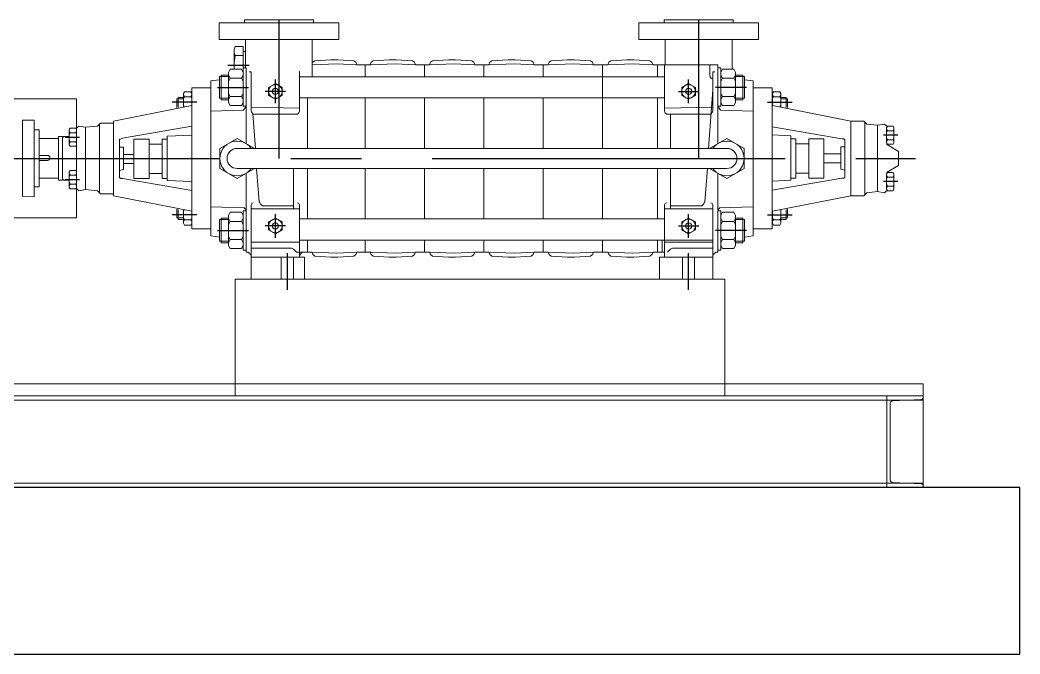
# Model space of a CAD drawing. Header units: metres. Extents: x 397906.3 to 397920.3, y 480840.8 to 480854.5.
# Drawn here: x 397910.346 to 397913.346, y 480840.833 to 480842.736 of the extents above; entities that cross this region are included whole.
import ezdxf

# ---------------------------------------------------------------- set-up
doc = ezdxf.new("R2010")
doc.units = ezdxf.units.M
doc.header["$MEASUREMENT"] = 0
doc.linetypes.add('CENTER', pattern=[2, 1.25, -0.25, 0.25, -0.25])
doc.linetypes.add('HIDDEN', pattern=[0.375, 0.25, -0.125])
for name, color, linetype, lineweight in [('02-ENGINE', 213, 'Continuous', 0), ('10-SKID-U', 213, 'Continuous', 0), ('at_Rect', 7, 'Continuous', 0)]:
    doc.layers.add(name, color=color, linetype=linetype, lineweight=lineweight)

# ---------------------------------------------------------------- blocks, each defined once
blk = doc.blocks.new('WIP-Pump-S')
at = {"color": 8, "linetype": 'CENTER'}
for p, q in [((0.7954, 1.6551), (0.7954, 1.1649)), ((2.2814, 1.6551), (2.2814, 1.1649)), ((2.3865, 1.4935), (2.4624, 1.4935)), ((0.6264, 1.4164), (0.7359, 1.4164)), ((0.8311, 1.3603), (0.8311, 1.4439)), ((2.2938, 1.3603), (2.2938, 1.4439)), ((2.4985, 1.4164), (2.389, 1.4164)), ((0.8672, 1.4021), (0.7949, 1.4021)), ((2.2577, 1.4021), (2.33, 1.4021)), ((0.5519, 1.3647), (0.464, 1.3647)), ((2.5719, 1.3647), (2.6597, 1.3647)), ((0.09, 1.2471), (0.141, 1.2471)), ((3.038, 1.2399), (2.9871, 1.2399)), ((3.739, 1.1645), (0.0279, 1.1645)), ((0.09, 1.0828), (0.141, 1.0828)), ((3.038, 1.0899), (2.9871, 1.0899)), ((0.5519, 0.9652), (0.464, 0.9652)), ((0.8311, 0.8843), (0.8311, 0.9678)), ((2.2938, 0.8843), (2.2938, 0.9678)), ((2.5719, 0.9652), (2.6597, 0.9652)), ((0.8672, 0.926), (0.7949, 0.926)), ((2.2577, 0.926), (2.33, 0.926)), ((0.6264, 0.9099), (0.7359, 0.9099)), ((2.4985, 0.9099), (2.389, 0.9099)), ((0.8311, 0.6991), (0.8311, 0.8297)), ((2.2515, 0.6991), (2.2515, 0.8297))]:
    blk.add_line(p, q, dxfattribs=at)
at = {"layer": '02-ENGINE'}
for p, q in [((0.6773, 1.5862), (0.6773, 1.4807)), ((0.9135, 1.5862), (0.9135, 1.4966)), ((2.1633, 1.5862), (2.1633, 1.4538)), ((2.3995, 1.5862), (2.3995, 1.4859)), ((2.4364, 1.5613), (2.4079, 1.5613)), ((2.4079, 1.5613), (2.4079, 1.4329)), ((2.44, 1.5506), (2.4364, 1.5613)), ((2.3995, 1.5434), (2.4079, 1.5434)), ((2.4079, 1.5292), (2.4364, 1.5292)), ((2.4364, 1.5292), (2.44, 1.5399)), ((2.44, 1.5042), (2.4364, 1.5292)), ((2.44, 1.5399), (2.44, 1.5506)), ((2.44, 1.5434), (2.44, 1.4807)), ((0.7277, 1.4966), (0.9166, 1.4966)), ((0.7277, 1.4966), (0.7277, 1.2172)), ((0.7562, 1.4574), (0.7562, 1.4966)), ((0.9166, 1.3326), (0.9166, 1.4966)), ((0.9166, 1.4966), (0.957, 1.4966)), ((0.9416, 1.4966), (0.9237, 1.4966)), ((0.9416, 1.4966), (0.9416, 1.4538)), ((1.0283, 1.5002), (0.957, 1.4966)), ((1.1175, 1.4966), (1.0283, 1.5002)), ((1.1175, 1.4966), (1.1674, 1.4966)), ((1.1353, 1.4966), (1.1353, 1.4538)), ((1.2387, 1.5002), (1.1674, 1.4966)), ((1.3278, 1.4966), (1.2387, 1.5002)), ((1.3278, 1.4966), (1.3777, 1.4966)), ((1.3456, 1.4966), (1.3456, 1.4538)), ((1.449, 1.5002), (1.3777, 1.4966)), ((1.5381, 1.4966), (1.449, 1.5002)), ((1.5381, 1.4966), (1.588, 1.4966)), ((1.5559, 1.4966), (1.5559, 1.4538)), ((1.6593, 1.5002), (1.588, 1.4966)), ((1.7484, 1.4966), (1.6593, 1.5002)), ((1.7484, 1.4966), (1.7983, 1.4966)), ((1.7662, 1.4966), (1.7662, 1.4538)), ((1.8696, 1.5002), (1.7983, 1.4966)), ((1.9552, 1.4966), (1.8696, 1.5002)), ((1.9552, 1.4966), (2.0051, 1.4966)), ((1.9766, 1.4966), (1.9766, 1.4538)), ((2.0051, 1.4966), (2.0764, 1.5002)), ((2.0764, 1.5002), (2.1633, 1.4967)), ((2.44, 1.4828), (2.44, 1.5042)), ((0.6331, 1.3781), (0.6331, 1.4546)), ((0.6645, 1.4546), (0.6331, 1.4546)), ((0.6386, 1.3727), (0.6386, 1.4601)), ((0.6645, 1.4601), (0.6386, 1.4601)), ((0.717, 1.4859), (0.717, 1.3504)), ((0.717, 1.4859), (0.7277, 1.4859)), ((0.717, 1.4752), (0.717, 1.4609)), ((0.7455, 1.4716), (0.7384, 1.4716)), ((0.7455, 1.4681), (0.7455, 1.4716)), ((0.7455, 1.4681), (0.7455, 1.3326)), ((2.2083, 1.4538), (0.9166, 1.4538)), ((1.1353, 1.4538), (1.1353, 1.3789)), ((2.2083, 1.3326), (2.2083, 1.4734)), ((2.3794, 1.4681), (2.3794, 1.4716)), ((2.3794, 1.4716), (2.3865, 1.4716)), ((2.3794, 1.4681), (2.3794, 1.3326)), ((2.4079, 1.4859), (2.3972, 1.4859)), ((2.3972, 1.4859), (2.3972, 1.2172)), ((2.4079, 1.4859), (2.4079, 1.3504)), ((2.4079, 1.4752), (2.4079, 1.4609)), ((2.4604, 1.4601), (2.4863, 1.4601)), ((2.4604, 1.4546), (2.4918, 1.4546)), ((2.4863, 1.3727), (2.4863, 1.4601)), ((2.4918, 1.3781), (2.4918, 1.4546)), ((0.6029, 1.4396), (0.6331, 1.4433)), ((0.6029, 0.8903), (0.6029, 1.4396)), ((0.671, 1.4486), (0.7106, 1.4486)), ((2.4539, 1.4486), (2.4143, 1.4486)), ((2.522, 1.4396), (2.4918, 1.4433)), ((2.522, 0.8903), (2.522, 1.4396)), ((0.5082, 1.3828), (0.5304, 1.3828)), ((0.5352, 0.9153), (0.5352, 1.4146)), ((0.5352, 1.4146), (0.6029, 1.4146)), ((0.671, 1.3842), (0.7106, 1.3842)), ((0.76, 1.2006), (0.7455, 1.4073)), ((2.4539, 1.3842), (2.4143, 1.3842)), ((2.5897, 1.4146), (2.522, 1.4146)), ((2.5897, 0.9153), (2.5897, 1.4146)), ((2.6156, 1.3828), (2.5933, 1.3828)), ((0.534, 1.3519), (0.2566, 1.297)), ((0.5045, 1.3759), (0.4807, 1.3759)), ((0.4807, 1.3759), (0.4807, 1.3448)), ((0.5045, 1.3807), (0.4855, 1.3807)), ((0.4855, 1.3807), (0.4855, 1.3454)), ((0.6645, 1.3781), (0.6331, 1.3781)), ((0.6645, 1.3727), (0.6386, 1.3727)), ((0.717, 1.3754), (0.717, 1.3611)), ((0.717, 1.3504), (0.7277, 1.3504)), ((0.7455, 1.3469), (0.9166, 1.3433)), ((2.2083, 1.3789), (0.9166, 1.3789)), ((0.9416, 1.2006), (0.9416, 1.3789)), ((1.1353, 1.2006), (1.1353, 1.3789)), ((1.3456, 1.2006), (1.3456, 1.3789)), ((1.5559, 1.2006), (1.5559, 1.3789)), ((1.7662, 1.2006), (1.7662, 1.3789)), ((1.9766, 1.2006), (1.9766, 1.3789)), ((2.1798, 1.2006), (2.1798, 1.3789)), ((2.3794, 1.3469), (2.2083, 1.3433)), ((2.4079, 1.3504), (2.3972, 1.3504)), ((2.4079, 1.3754), (2.4079, 1.3611)), ((2.4604, 1.3781), (2.4918, 1.3781)), ((2.4604, 1.3727), (2.4863, 1.3727)), ((2.5897, 1.3519), (2.8671, 1.297)), ((2.6192, 1.3807), (2.6383, 1.3807)), ((2.6192, 1.3759), (2.6431, 1.3759)), ((2.6383, 1.3807), (2.6383, 1.3454)), ((2.6431, 1.3759), (2.6431, 1.3448)), ((2.9978, 0.9545), (2.9978, 1.3754)), ((2.9978, 1.3754), (3.739, 1.3754)), ((0.717, 1.3362), (0.6029, 1.3326)), ((0.7526, 1.3219), (0.9095, 1.3219)), ((0.8952, 1.3219), (0.8952, 1.2006)), ((2.1798, 1.3404), (2.1798, 1.2976)), ((2.3723, 1.3219), (2.2154, 1.3219)), ((2.3649, 1.2006), (2.3735, 1.3229)), ((2.4079, 1.3362), (2.522, 1.3326)), ((0.1303, 1.2791), (0.1379, 1.2868)), ((0.1379, 1.2868), (0.1624, 1.2827)), ((0.1996, 1.2863), (0.1624, 1.2827)), ((0.1624, 1.2827), (0.1624, 1.0472)), ((0.2103, 1.297), (0.1996, 1.2863)), ((0.2067, 1.0365), (0.2067, 1.2934)), ((0.2103, 1.297), (0.2566, 1.297)), ((0.2566, 1.297), (0.2566, 1.0329)), ((0.2887, 1.2345), (0.5352, 1.2773)), ((2.5897, 1.2791), (2.835, 1.2363)), ((2.8671, 1.297), (2.8671, 1.0329)), ((2.9135, 1.2898), (2.8671, 1.2898)), ((2.9135, 1.2898), (2.9242, 1.2791)), ((2.917, 1.0436), (2.917, 1.2863)), ((2.9242, 1.2791), (2.9657, 1.2756)), ((2.9901, 1.2796), (2.9657, 1.2756)), ((2.9657, 1.2756), (2.9657, 1.0543)), ((2.9978, 1.272), (2.9901, 1.2796)), ((3.148, 1.3005), (3.148, 1.0293)), ((3.1892, 1.3002), (3.148, 1.3005)), ((3.1892, 1.3002), (3.1892, 1.0297)), ((0.1073, 1.2631), (0.1271, 1.2631)), ((0.4696, 1.2452), (0.5352, 1.2488)), ((0.4696, 1.0882), (0.4696, 1.2452)), ((2.677, 1.2434), (2.5897, 1.247)), ((2.677, 1.0864), (2.677, 1.2434)), ((3.0208, 1.256), (3.001, 1.256)), ((3.024, 1.242), (3.0405, 1.242)), ((3.0405, 1.242), (3.0441, 1.242)), ((3.0441, 1.242), (3.0477, 1.2384)), ((3.0477, 1.242), (3.0477, 1.0914)), ((3.0477, 1.242), (3.0619, 1.242)), ((3.0477, 1.242), (3.0477, 1.2349)), ((3.0619, 1.0879), (3.0619, 1.242)), ((3.1297, 1.2656), (3.1297, 1.0642)), ((3.148, 1.2656), (3.1297, 1.2656)), ((0.1303, 1.2149), (0.0875, 1.1899)), ((0.1073, 1.231), (0.1271, 1.231)), ((0.278, 1.2309), (0.2816, 1.2345)), ((0.278, 1.2238), (0.278, 1.2309)), ((0.278, 1.2274), (0.278, 1.106)), ((0.278, 1.1917), (0.278, 1.206)), ((0.278, 1.206), (0.2923, 1.206)), ((0.2816, 1.2345), (0.2887, 1.2345)), ((0.2923, 1.206), (0.2923, 1.1274)), ((0.4055, 1.2345), (0.352, 1.2345)), ((0.352, 1.2345), (0.352, 1.0954)), ((0.4055, 1.0954), (0.4055, 1.2345)), ((0.4518, 1.2167), (0.4055, 1.2167)), ((0.4518, 1.0954), (0.4518, 1.2345)), ((0.4518, 1.2345), (0.4696, 1.2345)), ((2.6949, 1.2327), (2.677, 1.2327)), ((2.6949, 1.0936), (2.6949, 1.2327)), ((2.6949, 1.2149), (2.7412, 1.2149)), ((2.7412, 1.2327), (2.7947, 1.2327)), ((2.7412, 1.0936), (2.7412, 1.2327)), ((2.7947, 1.2327), (2.7947, 1.0936)), ((2.8457, 1.2042), (2.8315, 1.2042)), ((2.8315, 1.2042), (2.8315, 1.1257)), ((2.835, 1.2363), (2.8422, 1.2327)), ((2.8422, 1.2327), (2.8457, 1.2327)), ((2.8457, 1.2327), (2.8457, 1.2256)), ((2.8457, 1.2256), (2.8457, 1.1043)), ((2.8457, 1.1899), (2.8457, 1.2042)), ((3.0208, 1.2238), (3.001, 1.2238)), ((3.0619, 1.2349), (3.1297, 1.2349)), ((0.0875, 1.1399), (0.0875, 1.1899)), ((0.278, 1.1917), (0.278, 1.1989)), ((0.352, 1.181), (0.2923, 1.181)), ((2.4293, 1.2006), (0.6956, 1.2006)), ((2.7947, 1.1793), (2.8315, 1.1793)), ((2.8457, 1.1899), (2.8457, 1.1971)), ((3.1012, 1.1756), (3.1297, 1.1756)), ((0.1303, 1.115), (0.0875, 1.1399)), ((0.278, 1.1274), (0.278, 1.1346)), ((0.2923, 1.1488), (0.352, 1.1488)), ((2.8315, 1.147), (2.7947, 1.147)), ((3.1012, 1.1578), (3.1297, 1.1578)), ((0.1073, 1.0989), (0.1271, 1.0989)), ((0.2923, 1.1274), (0.278, 1.1239)), ((0.278, 1.106), (0.278, 1.0989)), ((0.278, 1.0989), (0.2816, 1.0954)), ((0.4518, 1.1132), (0.4055, 1.1132)), ((0.6956, 1.1293), (2.4293, 1.1293)), ((0.7277, 0.8333), (0.7277, 1.1126)), ((0.774, 1.0115), (0.7636, 1.1293)), ((0.8952, 1.1293), (0.8952, 0.9866)), ((0.9416, 1.1293), (0.9416, 0.9509)), ((1.1353, 1.1293), (1.1353, 0.9509)), ((1.3456, 1.1293), (1.3456, 0.9509)), ((1.5559, 1.1293), (1.5559, 0.9509)), ((1.7662, 1.1293), (1.7662, 0.9509)), ((1.9766, 1.1293), (1.9766, 0.9509)), ((2.1798, 1.1293), (2.1798, 0.9509)), ((2.2297, 1.1293), (2.2297, 0.9866)), ((2.3509, 1.0115), (2.3613, 1.1293)), ((2.3972, 0.8333), (2.3972, 1.1126)), ((2.6949, 1.1114), (2.7412, 1.1114)), ((2.8315, 1.1257), (2.8457, 1.1221)), ((2.8457, 1.1257), (2.8457, 1.1328)), ((2.8457, 1.1043), (2.8457, 1.0971)), ((3.0208, 1.106), (3.001, 1.106)), ((0.1073, 1.0667), (0.1271, 1.0667)), ((0.2816, 1.0954), (0.2887, 1.0954)), ((0.2887, 1.0954), (0.5352, 1.0526)), ((0.352, 1.0954), (0.4055, 1.0954)), ((0.4696, 1.0954), (0.4518, 1.0954)), ((0.5352, 1.0847), (0.4696, 1.0882)), ((2.835, 1.0936), (2.5897, 1.0508)), ((2.5897, 1.0829), (2.677, 1.0864)), ((2.677, 1.0936), (2.6949, 1.0936)), ((2.7947, 1.0936), (2.7412, 1.0936)), ((2.8422, 1.0936), (2.835, 1.0936)), ((2.8457, 1.0971), (2.8422, 1.0936)), ((3.0208, 1.0739), (3.001, 1.0739)), ((3.024, 1.0879), (3.0405, 1.0879)), ((3.0405, 1.0879), (3.0441, 1.0879)), ((3.0441, 1.0879), (3.0477, 1.0914)), ((3.0477, 1.0879), (3.0477, 1.095)), ((3.0477, 1.0879), (3.0619, 1.0879)), ((3.0619, 1.095), (3.1297, 1.095)), ((3.148, 1.0642), (3.1297, 1.0642)), ((0.1303, 1.0507), (0.1379, 1.0431)), ((0.1379, 1.0431), (0.1624, 1.0472)), ((0.1996, 1.0436), (0.1624, 1.0472)), ((0.2103, 1.0329), (0.1996, 1.0436)), ((0.2103, 1.0329), (0.2566, 1.0329)), ((0.534, 0.978), (0.2566, 1.0329)), ((2.5897, 0.978), (2.8671, 1.0329)), ((2.9135, 1.04), (2.8671, 1.04)), ((2.9135, 1.04), (2.9242, 1.0507)), ((2.9242, 1.0507), (2.9657, 1.0543)), ((2.9901, 1.0502), (2.9657, 1.0543)), ((2.9978, 1.0579), (2.9901, 1.0502)), ((3.1892, 1.0297), (3.148, 1.0293)), ((0.6029, 0.9937), (0.7206, 0.9901)), ((0.7455, 0.737), (0.7455, 1.0008)), ((0.7847, 0.9973), (0.8952, 0.9973)), ((0.9166, 1.0008), (0.9166, 0.8154)), ((2.2083, 1.0008), (2.2083, 0.8154)), ((2.3402, 0.9973), (2.2297, 0.9973)), ((2.3794, 0.737), (2.3794, 1.0008)), ((2.522, 0.9937), (2.4043, 0.9901)), ((0.4807, 0.954), (0.4807, 0.9851)), ((0.4855, 0.9492), (0.4855, 0.9845)), ((0.717, 0.9794), (0.717, 0.8404)), ((0.7277, 0.9794), (0.717, 0.9794)), ((0.7277, 0.9794), (0.7277, 0.8333)), ((0.9166, 0.9866), (0.7455, 0.9866)), ((2.2083, 0.9866), (2.3794, 0.9866)), ((2.3972, 0.9794), (2.3972, 0.8333)), ((2.3972, 0.9794), (2.4079, 0.9794)), ((2.4079, 0.9794), (2.4079, 0.8404)), ((2.6383, 0.9492), (2.6383, 0.9845)), ((2.6431, 0.954), (2.6431, 0.9851)), ((0.5045, 0.954), (0.4807, 0.954)), ((0.5045, 0.9492), (0.4855, 0.9492)), ((0.5082, 0.9471), (0.5304, 0.9471)), ((0.6331, 0.8717), (0.6331, 0.9482)), ((0.6645, 0.9482), (0.6331, 0.9482)), ((0.6386, 0.8662), (0.6386, 0.9536)), ((0.6645, 0.9536), (0.6386, 0.9536)), ((0.671, 0.9421), (0.7106, 0.9421)), ((2.2083, 0.9509), (0.9166, 0.9509)), ((2.4539, 0.9421), (2.4143, 0.9421)), ((2.4604, 0.9536), (2.4863, 0.9536)), ((2.4604, 0.9482), (2.4918, 0.9482)), ((2.4863, 0.8662), (2.4863, 0.9536)), ((2.4918, 0.8717), (2.4918, 0.9482)), ((2.6156, 0.9471), (2.5933, 0.9471)), ((2.6192, 0.954), (2.6431, 0.954)), ((2.6192, 0.9492), (2.6383, 0.9492)), ((2.9978, 0.9545), (3.739, 0.9545)), ((0.5352, 0.9153), (0.6029, 0.9153)), ((0.6029, 0.8903), (0.6331, 0.8865)), ((2.522, 0.8903), (2.4918, 0.8865)), ((2.5897, 0.9153), (2.522, 0.9153)), ((0.6645, 0.8717), (0.6331, 0.8717)), ((0.6645, 0.8662), (0.6386, 0.8662)), ((0.671, 0.8777), (0.7106, 0.8777)), ((0.7455, 0.8689), (0.9141, 0.8689)), ((2.2083, 0.876), (0.7475, 0.876)), ((0.925, 0.8333), (0.925, 0.876)), ((0.9416, 0.8333), (0.9416, 0.876)), ((1.1353, 0.8333), (1.1353, 0.876)), ((1.3456, 0.8333), (1.3456, 0.876)), ((1.5559, 0.8333), (1.5559, 0.876)), ((1.7662, 0.8333), (1.7662, 0.876)), ((1.9766, 0.8333), (1.9766, 0.876)), ((2.1798, 0.8333), (2.1798, 0.876)), ((2.3794, 0.8689), (2.2108, 0.8689)), ((2.4539, 0.8777), (2.4143, 0.8777)), ((2.4604, 0.8717), (2.4918, 0.8717)), ((2.4604, 0.8662), (2.4863, 0.8662)), ((0.717, 0.8404), (0.7277, 0.8404)), ((0.7277, 0.8333), (0.7348, 0.8333)), ((0.7348, 0.8333), (0.7455, 0.8226)), ((0.7455, 0.8475), (0.8881, 0.8475)), ((0.7455, 0.8226), (0.7455, 0.819)), ((0.7455, 0.8154), (0.9344, 0.8154)), ((0.8097, 0.8154), (0.8097, 0.737)), ((0.8524, 0.8154), (0.8524, 0.737)), ((0.8881, 0.8475), (0.8952, 0.844)), ((0.8952, 0.844), (0.8988, 0.8404)), ((0.8988, 0.8404), (0.9059, 0.8333)), ((0.9166, 0.8333), (0.957, 0.8333)), ((0.9416, 0.8333), (0.9237, 0.8333)), ((0.9344, 0.8154), (0.9344, 0.737)), ((1.0283, 0.8297), (0.957, 0.8333)), ((1.1175, 0.8333), (1.0283, 0.8297)), ((1.1175, 0.8333), (1.1674, 0.8333)), ((1.2387, 0.8297), (1.1674, 0.8333)), ((1.3278, 0.8333), (1.2387, 0.8297)), ((1.3278, 0.8333), (1.3777, 0.8333)), ((1.449, 0.8297), (1.3777, 0.8333)), ((1.5381, 0.8333), (1.449, 0.8297)), ((1.5381, 0.8333), (1.588, 0.8333)), ((1.6593, 0.8297), (1.588, 0.8333)), ((1.7484, 0.8333), (1.6593, 0.8297)), ((1.7484, 0.8333), (1.7983, 0.8333)), ((1.8696, 0.8297), (1.7983, 0.8333)), ((1.9552, 0.8333), (1.8696, 0.8297)), ((1.9552, 0.8333), (2.0051, 0.8333)), ((2.0051, 0.8333), (2.0764, 0.8297)), ((2.0764, 0.8297), (2.1655, 0.8333)), ((2.2118, 0.8333), (2.1655, 0.8333)), ((2.1905, 0.8154), (2.1905, 0.737)), ((2.3794, 0.8154), (2.1905, 0.8154)), ((2.219, 0.8333), (2.2118, 0.8333)), ((2.2261, 0.8404), (2.219, 0.8333)), ((2.2297, 0.844), (2.2261, 0.8404)), ((2.2368, 0.8475), (2.2297, 0.844)), ((2.2301, 0.8154), (2.2301, 0.737)), ((2.3794, 0.8475), (2.2368, 0.8475)), ((2.2729, 0.8154), (2.2729, 0.737)), ((2.3901, 0.8333), (2.3794, 0.8226)), ((2.3794, 0.8226), (2.3794, 0.819)), ((2.3972, 0.8333), (2.3901, 0.8333)), ((2.4079, 0.8404), (2.3972, 0.8404)), ((0.7027, 0.737), (2.4364, 0.737)), ((0.7027, 0.737), (0.7027, 0.3237)), ((0.9344, 0.737), (0.7455, 0.737)), ((2.1905, 0.737), (2.3794, 0.737)), ((2.4364, 0.737), (2.4364, 0.3237))]:
    blk.add_line(p, q, dxfattribs=at)
for points in [[(1.007, 1.6452), (0.5838, 1.6452), (0.5838, 1.5862), (1.007, 1.5862)], [(2.493, 1.6452), (2.0697, 1.6452), (2.0697, 1.5862), (2.493, 1.5862)], [(0.7106, 1.4807), (0.671, 1.4807), (0.6645, 1.4696), (0.6645, 1.3632), (0.671, 1.352), (0.7106, 1.352), (0.717, 1.3632), (0.717, 1.4696)], [(2.4143, 1.4807), (2.4539, 1.4807), (2.4604, 1.4696), (2.4604, 1.3632), (2.4539, 1.352), (2.4143, 1.352), (2.4079, 1.3632), (2.4079, 1.4696)], [(0.8069, 1.416), (0.8311, 1.43), (0.8552, 1.416), (0.8552, 1.3882), (0.8311, 1.3743), (0.8069, 1.3882)], [(2.318, 1.416), (2.2938, 1.43), (2.2697, 1.416), (2.2697, 1.3882), (2.2938, 1.3743), (2.318, 1.3882)], [(0.1271, 1.2792), (0.1073, 1.2792), (0.104, 1.2736), (0.104, 1.2205), (0.1073, 1.2149), (0.1271, 1.2149), (0.1303, 1.2205), (0.1303, 1.2736)], [(3.001, 1.2721), (3.0208, 1.2721), (3.024, 1.2665), (3.024, 1.2133), (3.0208, 1.2078), (3.001, 1.2078), (2.9978, 1.2133), (2.9978, 1.2665)], [(0.1271, 1.0506), (0.1073, 1.0506), (0.104, 1.0562), (0.104, 1.1094), (0.1073, 1.115), (0.1271, 1.115), (0.1303, 1.1094), (0.1303, 1.0562)], [(3.001, 1.0578), (3.0208, 1.0578), (3.024, 1.0633), (3.024, 1.1165), (3.0208, 1.1221), (3.001, 1.1221), (2.9978, 1.1165), (2.9978, 1.0633)], [(0.7106, 0.9742), (0.671, 0.9742), (0.6645, 0.9631), (0.6645, 0.8567), (0.671, 0.8456), (0.7106, 0.8456), (0.717, 0.8567), (0.717, 0.9631)], [(2.4143, 0.9742), (2.4539, 0.9742), (2.4604, 0.9631), (2.4604, 0.8567), (2.4539, 0.8456), (2.4143, 0.8456), (2.4079, 0.8567), (2.4079, 0.9631)], [(0.8069, 0.94), (0.8311, 0.9539), (0.8552, 0.94), (0.8552, 0.9121), (0.8311, 0.8982), (0.8069, 0.9121)], [(2.318, 0.94), (2.2938, 0.9539), (2.2697, 0.94), (2.2697, 0.9121), (2.2938, 0.8982), (2.318, 0.9121)]]:
    blk.add_lwpolyline(points, close=True, dxfattribs=at)
for points in [[(0.6736, 1.6452), (0.6736, 1.6551), (0.9172, 1.6551), (0.9172, 1.6452)], [(2.1596, 1.6452), (2.1596, 1.6551), (2.4032, 1.6551), (2.4032, 1.6452)], [(1.1175, 1.4966), (1.1138, 1.5052), (1.1068, 1.5108), (1.0497, 1.5144), (1.0248, 1.5144), (0.9677, 1.5108), (0.9607, 1.5052), (0.957, 1.4966)], [(1.3278, 1.4966), (1.3241, 1.5052), (1.3171, 1.5108), (1.26, 1.5144), (1.2351, 1.5144), (1.1781, 1.5108), (1.1711, 1.5052), (1.1674, 1.4966)], [(1.5381, 1.4966), (1.5344, 1.5052), (1.5274, 1.5108), (1.4704, 1.5144), (1.4454, 1.5144), (1.3884, 1.5108), (1.3814, 1.5052), (1.3777, 1.4966)], [(1.7484, 1.4966), (1.7447, 1.5052), (1.7377, 1.5108), (1.6807, 1.5144), (1.6557, 1.5144), (1.5987, 1.5108), (1.5917, 1.5052), (1.588, 1.4966)], [(1.9587, 1.4966), (1.955, 1.5052), (1.9481, 1.5108), (1.891, 1.5144), (1.8661, 1.5144), (1.809, 1.5108), (1.802, 1.5052), (1.7983, 1.4966)], [(2.1633, 1.5041), (2.1548, 1.5108), (2.0978, 1.5144), (2.0728, 1.5144), (2.0158, 1.5108), (2.0088, 1.5052), (2.0051, 1.4966)], [(0.6645, 1.4374), (0.671, 1.4486), (0.6645, 1.4597)], [(0.717, 1.4374), (0.7106, 1.4486), (0.717, 1.4597)], [(2.4079, 1.4374), (2.4143, 1.4486), (2.4079, 1.4597)], [(2.4604, 1.4374), (2.4539, 1.4486), (2.4604, 1.4597)], [(0.534, 1.3519), (0.534, 1.3946), (0.5304, 1.4009), (0.5082, 1.4009), (0.5045, 1.3946), (0.5045, 1.3479)], [(0.5045, 1.3765), (0.5082, 1.3828), (0.5045, 1.3891)], [(0.534, 1.3765), (0.5304, 1.3828), (0.534, 1.3891)], [(0.6645, 1.3954), (0.671, 1.3842), (0.6645, 1.3731)], [(0.717, 1.3954), (0.7106, 1.3842), (0.717, 1.3731)], [(2.4079, 1.3954), (2.4143, 1.3842), (2.4079, 1.3731)], [(2.4604, 1.3954), (2.4539, 1.3842), (2.4604, 1.3731)], [(2.5897, 1.3519), (2.5897, 1.3946), (2.5933, 1.4009), (2.6156, 1.4009), (2.6192, 1.3946), (2.6192, 1.3479)], [(2.5897, 1.3765), (2.5933, 1.3828), (2.5897, 1.3891)], [(2.6192, 1.3765), (2.6156, 1.3828), (2.6192, 1.3891)], [(0.5045, 1.3529), (0.5072, 1.3483)], [(2.6192, 1.3529), (2.6166, 1.3483)], [(0.104, 1.2576), (0.1073, 1.2631), (0.104, 1.2687)], [(0.1303, 1.2576), (0.1271, 1.2631), (0.1303, 1.2687)], [(2.9978, 1.2504), (3.001, 1.256), (2.9978, 1.2616)], [(3.024, 1.2504), (3.0208, 1.256), (3.024, 1.2616)], [(0.104, 1.2365), (0.1073, 1.231), (0.104, 1.2254)], [(0.1303, 1.2365), (0.1271, 1.231), (0.1303, 1.2254)], [(0.7565, 1.1293), (0.6956, 1.0941), (0.6343, 1.1295), (0.6343, 1.2003), (0.6956, 1.2357), (0.7565, 1.2006)], [(2.3684, 1.1293), (2.4293, 1.0941), (2.4906, 1.1295), (2.4906, 1.2003), (2.4293, 1.2357), (2.3684, 1.2006)], [(2.9978, 1.2294), (3.001, 1.2238), (2.9978, 1.2183)], [(3.024, 1.2294), (3.0208, 1.2238), (3.024, 1.2183)], [(0.104, 1.0933), (0.1073, 1.0989), (0.104, 1.1045)], [(0.1303, 1.0933), (0.1271, 1.0989), (0.1303, 1.1045)], [(2.9978, 1.1005), (3.001, 1.106), (2.9978, 1.1116)], [(3.024, 1.1005), (3.0208, 1.106), (3.024, 1.1116)], [(0.104, 1.0723), (0.1073, 1.0667), (0.104, 1.0611)], [(0.1303, 1.0723), (0.1271, 1.0667), (0.1303, 1.0611)], [(2.9978, 1.0794), (3.001, 1.0739), (2.9978, 1.0683)], [(3.024, 1.0794), (3.0208, 1.0739), (3.024, 1.0683)], [(0.534, 0.978), (0.534, 0.9352), (0.5304, 0.929), (0.5082, 0.929), (0.5045, 0.9352), (0.5045, 0.9819)], [(0.5045, 0.977), (0.5072, 0.9816)], [(2.5897, 0.978), (2.5897, 0.9352), (2.5933, 0.929), (2.6156, 0.929), (2.6192, 0.9352), (2.6192, 0.9819)], [(2.6192, 0.977), (2.6166, 0.9816)], [(0.5045, 0.9533), (0.5082, 0.9471), (0.5045, 0.9408)], [(0.534, 0.9533), (0.5304, 0.9471), (0.534, 0.9408)], [(0.6645, 0.9309), (0.671, 0.9421), (0.6645, 0.9532)], [(0.717, 0.9309), (0.7106, 0.9421), (0.717, 0.9532)], [(2.4079, 0.9309), (2.4143, 0.9421), (2.4079, 0.9532)], [(2.4604, 0.9309), (2.4539, 0.9421), (2.4604, 0.9532)], [(2.5897, 0.9533), (2.5933, 0.9471), (2.5897, 0.9408)], [(2.6192, 0.9533), (2.6156, 0.9471), (2.6192, 0.9408)], [(0.6645, 0.8889), (0.671, 0.8777), (0.6645, 0.8666)], [(0.717, 0.8889), (0.7106, 0.8777), (0.717, 0.8666)], [(2.4079, 0.8889), (2.4143, 0.8777), (2.4079, 0.8666)], [(2.4604, 0.8889), (2.4539, 0.8777), (2.4604, 0.8666)], [(1.1175, 0.8333), (1.1138, 0.8246), (1.1068, 0.819), (1.0497, 0.8154), (1.0248, 0.8154), (0.9677, 0.819), (0.9607, 0.8246), (0.957, 0.8333)], [(1.3278, 0.8333), (1.3241, 0.8246), (1.3171, 0.819), (1.26, 0.8154), (1.2351, 0.8154), (1.1781, 0.819), (1.1711, 0.8246), (1.1674, 0.8333)], [(1.5381, 0.8333), (1.5344, 0.8246), (1.5274, 0.819), (1.4704, 0.8154), (1.4454, 0.8154), (1.3884, 0.819), (1.3814, 0.8246), (1.3777, 0.8333)], [(1.7484, 0.8333), (1.7447, 0.8246), (1.7377, 0.819), (1.6807, 0.8154), (1.6557, 0.8154), (1.5987, 0.819), (1.5917, 0.8246), (1.588, 0.8333)], [(1.9587, 0.8333), (1.955, 0.8246), (1.9481, 0.819), (1.891, 0.8154), (1.8661, 0.8154), (1.809, 0.819), (1.802, 0.8246), (1.7983, 0.8333)], [(2.1655, 0.8333), (2.1618, 0.8246), (2.1548, 0.819), (2.0978, 0.8154), (2.0728, 0.8154), (2.0158, 0.819), (2.0088, 0.8246), (2.0051, 0.8333)]]:
    blk.add_lwpolyline(points, dxfattribs=at)
for centre, radius in [((0.8311, 1.4021), 0.0241), ((2.2938, 1.4021), 0.0241), ((0.8311, 1.4021), 0.0111), ((2.2938, 1.4021), 0.0111), ((0.8311, 0.926), 0.0241), ((0.8311, 0.926), 0.0111), ((2.2938, 0.926), 0.0241), ((2.2938, 0.926), 0.0111)]:
    blk.add_circle(centre, radius, dxfattribs=at)
for centre, radius, start, end in [((0.7437, 1.4592), 0.0126, 278.1301, 351.8699), ((0.6797, 1.3753), 0.0541, 313.6396, 332.6206), ((2.4452, 1.3753), 0.0541, 207.3794, 226.3604), ((0.7651, 1.338), 0.0203, 195.2551, 232.125), ((0.897, 1.338), 0.0203, 307.875, 344.7449), ((2.2279, 1.338), 0.0203, 195.2551, 232.125), ((2.3598, 1.338), 0.0203, 307.875, 344.7449), ((0.6956, 1.1649), 0.0613, 35.5469, 324.4531), ((2.4293, 1.1649), 0.0613, 215.5469, 144.4531), ((0.6956, 1.1649), 0.0356, 90, 270), ((2.4293, 1.1649), 0.0356, 270, 90), ((3.1012, 1.1667), 0.00891, 90, 270), ((0.7538, 0.9988), 0.00857, 99.7304, 166.3801), ((0.8008, 1.0204), 0.0282, 198.4349, 235.3048), ((0.9083, 0.9988), 0.00857, 13.6199, 80.2696), ((2.2166, 0.9988), 0.00857, 99.7304, 166.3801), ((2.3241, 1.0204), 0.0282, 304.6952, 341.5651), ((2.3711, 0.9988), 0.00857, 13.6199, 80.2696), ((0.7081, 0.9741), 0.0203, 15.2551, 52.125), ((2.4168, 0.9741), 0.0203, 127.875, 164.7449), ((2.1815, 0.8101), 0.0282, 18.4349, 55.3048)]:
    blk.add_arc(centre, radius, start, end, dxfattribs=at)
at = {"layer": '10-SKID-U'}
for p, q in [((0, 0.3237), (7.67, 0.3237)), ((0, 0.3092), (7.67, 0.3092)), ((0, 0.0145), (7.67, 0.0145)), ((0, 0), (7.67, 0))]:
    blk.add_line(p, q, dxfattribs=at)
at = {"layer": '10-SKID-U', "linetype": 'HIDDEN', "ltscale": 50}
blk.add_lwpolyline([(0.129, 0.3237), (0, 0.3237), (0, 0.3193, 0.400154), (0.0077, 0.3112), (0.1093, 0.3063, -0.400154), (0.1169, 0.2982), (0.1169, 0.0254, -0.400154), (0.1093, 0.0174), (0.0077, 0.0125, 0.400154), (0, 0.0044), (0, 0), (0.129, 0)], format="xyb", close=True, dxfattribs=at)
at = {"layer": 'at_Rect'}
for p, q in [((0, 0.367), (7.67, 0.367)), ((0, 0.367), (0, 0)), ((0, 0.3213), (0, 0)), ((7.67, 0), (0, 0)), ((7.67, 0), (0, 0))]:
    blk.add_line(p, q, dxfattribs=at)

msp = doc.modelspace()

# ---------------------------------------------------------------- linework, layer by layer
at = {"elevation": 7.622}
msp.add_lwpolyline([(397906.2662, 480841.3334), (397906.2662, 480840.8334), (397913.3462, 480840.8334), (397913.3462, 480841.3334)], close=True, dxfattribs=at)

# ---------------------------------------------------------------- block references
at = {"xscale": -0.8474630183703425, "yscale": 0.8474630183703425, "zscale": 0.8474630183703425}
msp.add_blockref('WIP-Pump-S', (397913.0562, 480841.3334, 7.622), dxfattribs=at)

doc.saveas('drawing.dxf')
